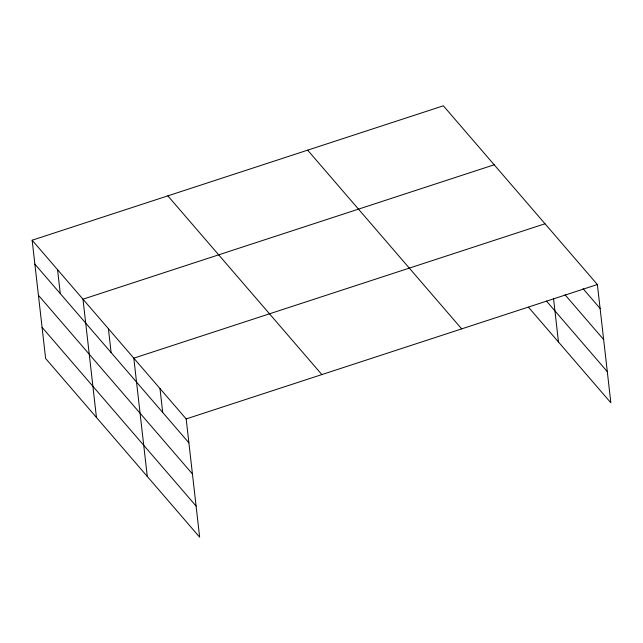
<?xml version="1.0" encoding="UTF-8"?>
<svg xmlns="http://www.w3.org/2000/svg" width="643" height="643" viewBox="0 0 643 643"><rect width="100%" height="100%" fill="white"/><g stroke="black" fill="none" stroke-linecap="round" stroke-linejoin="round"><path stroke-width="0.96" d="M32.15 240.209L186.173 418.931L199.643 537.194L45.621 358.472L32.15 240.209L443.357 105.806L597.379 284.527L610.85 402.791L528.506 307.241M494.178 164.785L82.979 299.188L96.45 417.452M545.007 223.764L133.808 358.167L147.279 476.431M186.173 418.931L597.379 284.527M583.08 288.699L600.104 308.447M565.028 294.767L603.648 339.576M546.462 301.061L607.305 371.654M307.659 150.165L461.682 328.878M167.847 195.858L321.87 374.58M34.875 264.128L188.897 442.85M38.419 295.258L192.442 473.979M42.076 327.335L196.099 506.057M553.494 298.256L558.486 342.028M159.986 388.549L162.711 412.46M108.394 328.677L111.118 352.589M57.565 269.698L60.289 293.618"/></g></svg>
